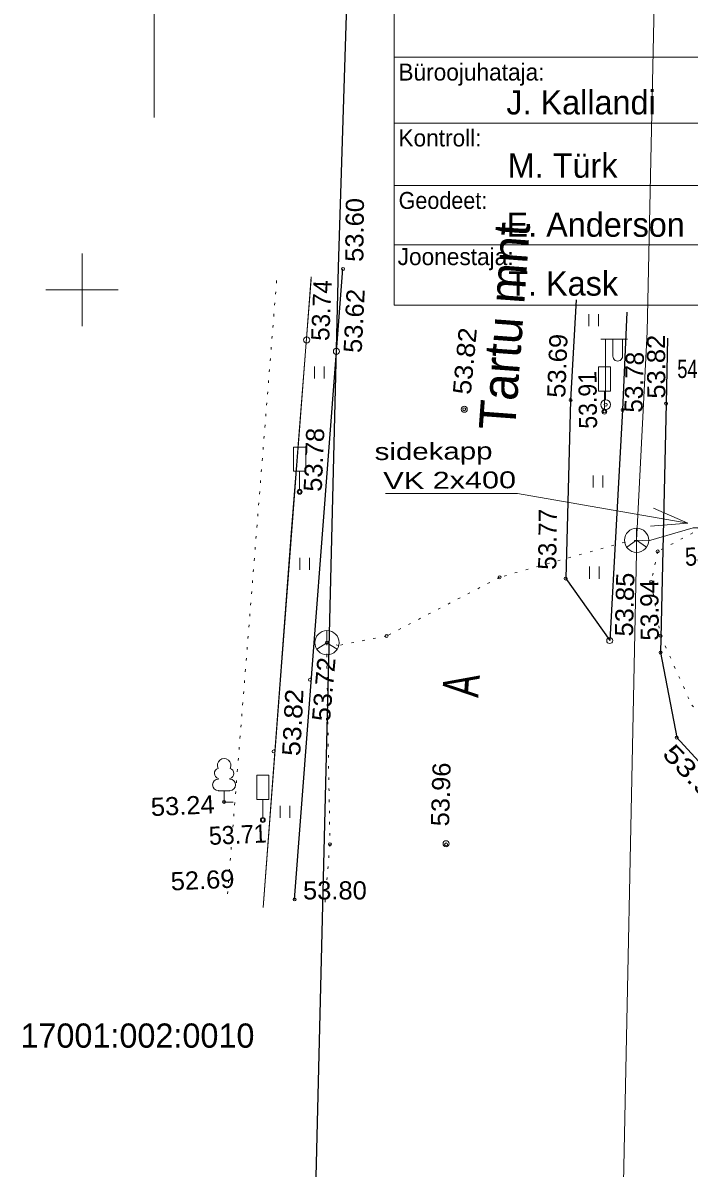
# Model space of a CAD drawing. Extents: x 641063 to 641519, y 6456540 to 6457208.
# Drawn here: x 641397.56 to 641425.08, y 6456913.74 to 6456961.02 of the extents above; entities that cross this region are included whole.
import ezdxf
from ezdxf.enums import TextEntityAlignment as Align

# ---------------------------------------------------------------- set-up
doc = ezdxf.new("R2010")
doc.units = 0
doc.header["$LTSCALE"] = 0.3
doc.linetypes.add('DOTTED', pattern=[1.5, 0.3, -1.2])
for name, color, linetype, lineweight in [('16', 7, 'Continuous', 13), ('17', 7, 'Continuous', 13), ('20', 7, 'Continuous', 13), ('26', 7, 'Continuous', 13), ('30', 7, 'Continuous', 25), ('40', 7, 'Continuous', 25), ('41', 7, 'Continuous', 13), ('42', 7, 'Continuous', 13), ('44', 7, 'Continuous', 13), ('59', 7, 'Continuous', 13), ('61', 7, 'Continuous', 13), ('62', 7, 'Continuous', 13), ('63', 7, 'Continuous', 13)]:
    doc.layers.add(name, color=color, linetype=linetype, lineweight=lineweight)
doc.layers.add('58', color=7, linetype='Continuous')

msp = doc.modelspace()

# ---------------------------------------------------------------- linework, layer by layer
at = {"layer": '16'}
for p, q in [((641422.91, 6456939.66), (641423.32, 6456939.38)), ((641410.12, 6456935.43), (641410.54, 6456935.16))]:
    msp.add_line(p, q, dxfattribs=at)
for points in [[(641422.91, 6456940.16), (641422.91, 6456939.66), (641422.5, 6456939.38)], [(641410.12, 6456935.93), (641410.12, 6456935.43), (641409.7, 6456935.16)]]:
    msp.add_lwpolyline(points, dxfattribs=at)
for centre in [(641422.91, 6456939.66), (641410.12, 6456935.43)]:
    msp.add_circle(centre, 0.5, dxfattribs=at)
at = {"layer": '17'}
for points in [[(641422.91, 6456939.66), (641422.93, 6456940.16), (641423.34, 6456948.27), (641424.84, 6457017.83), (641424.85, 6457018.33)], [(641422.91, 6456939.66), (641423.4, 6456939.63), (641425.24, 6456940.17), (641425.54, 6456940.17)], [(641422.91, 6456939.66), (641422.91, 6456939.16), (641419.19, 6456758.98), (641418.45, 6456728.84), (641417.92, 6456706.43), (641417.57, 6456692.7), (641417.53, 6456692.35), (641417.52, 6456691.85)]]:
    msp.add_lwpolyline(points, dxfattribs=at)
at = {"layer": '17', "linetype": 'DOTTED'}
for points in [[(641425.54, 6456940.17), (641425.23, 6456939.96), (641423.78, 6456939.2), (641423.51, 6456937.94), (641423.9, 6456935.72), (641425.19, 6456932.85), (641432.75, 6456925.02), (641447.05, 6456915.26)], [(641422.91, 6456939.66), (641422.41, 6456939.58), (641417.25, 6456938.13), (641412.58, 6456935.71), (641410.6, 6456935.32), (641410.12, 6456935.43)], [(641410.12, 6456935.43), (641410.11, 6456934.93), (641410.24, 6456927.11), (641410.02, 6456924.5)]]:
    msp.add_lwpolyline(points, dxfattribs=at)
at = {"layer": '20'}
for p, q in [((641421.43, 6456947.96), (641422.53, 6456947.96)), ((641421.63, 6456947.96), (641421.63, 6456945.46)), ((641421.93, 6456947.96), (641421.93, 6456947.26)), ((641422.33, 6456947.96), (641422.33, 6456947.26))]:
    msp.add_line(p, q, dxfattribs=at)
msp.add_circle((641421.63, 6456945.26), 0.2, dxfattribs=at)
msp.add_arc((641422.13, 6456947.26), 0.2, 179.9393, 0.0607, dxfattribs=at)
at = {"layer": '26'}
for p, q in [((641421.83, 6456946.82), (641421.83, 6456945.82)), ((641421.33, 6456945.82), (641421.83, 6456945.82)), ((641421.58, 6456945.82), (641421.58, 6456945.07)), ((641409.24, 6456943.51), (641409.24, 6456942.51)), ((641408.74, 6456942.51), (641409.24, 6456942.51)), ((641408.99, 6456942.51), (641408.99, 6456941.76)), ((641407.72, 6456929.96), (641407.72, 6456928.96)), ((641407.22, 6456928.96), (641407.72, 6456928.96)), ((641407.47, 6456928.96), (641407.47, 6456928.21))]:
    msp.add_line(p, q, dxfattribs=at)
for points in [[(641421.83, 6456946.82), (641421.33, 6456946.82), (641421.33, 6456945.82)], [(641409.24, 6456943.51), (641408.74, 6456943.51), (641408.74, 6456942.51)], [(641407.72, 6456929.96), (641407.22, 6456929.96), (641407.22, 6456928.96)]]:
    msp.add_lwpolyline(points, dxfattribs=at)
for centre in [(641421.58, 6456944.97), (641408.99, 6456941.66), (641407.47, 6456928.11)]:
    msp.add_circle(centre, 0.1, dxfattribs=at)
at = {"layer": '30'}
msp.add_line((641408.78, 6456924.83), (641410.78, 6456950.86), dxfattribs=at)
for points in [[(641420.41, 6456949.58), (641420.18, 6456945.45), (641419.98, 6456938.08), (641421.8, 6456935.52)], [(641422.5, 6456949.08), (641422.33, 6456945.04), (641421.8, 6456935.52)], [(641424.19, 6456948), (641424.13, 6456945.3), (641423.9, 6456935.02), (641424.57, 6456931.51), (641428.63, 6456927.08), (641445.85, 6456915.43)]]:
    msp.add_lwpolyline(points, dxfattribs=at)
at = {"layer": '40'}
msp.add_lwpolyline([(641405.52, 6456744.08), (641410.59, 6456950.93), (641414.48, 6457073.3), (641423.13, 6457116.8)], dxfattribs=at)
at = {"layer": '41'}
for p, q in [((641420.93, 6456948.5), (641420.93, 6456949)), ((641421.33, 6456948.5), (641421.33, 6456949)), ((641409.61, 6456946.34), (641409.61, 6456946.84)), ((641410.01, 6456946.34), (641410.01, 6456946.84)), ((641421.11, 6456941.84), (641421.11, 6456942.34)), ((641421.51, 6456941.84), (641421.51, 6456942.34)), ((641409, 6456938.44), (641409, 6456938.94)), ((641409.4, 6456938.44), (641409.4, 6456938.94)), ((641420.97, 6456938.07), (641420.97, 6456938.57)), ((641421.37, 6456938.07), (641421.37, 6456938.57)), ((641408.18, 6456928.2), (641408.18, 6456928.7)), ((641408.58, 6456928.2), (641408.58, 6456928.7))]:
    msp.add_line(p, q, dxfattribs=at)
at = {"layer": '42', "linetype": 'DOTTED'}
msp.add_line((641408.04, 6456950.38), (641405.99, 6456924.8), dxfattribs=at)
at = {"layer": '42'}
msp.add_line((641407.48, 6456924.5), (641409.47, 6456950.54), dxfattribs=at)
msp.add_lwpolyline([(641407.48, 6456924.5), (641408.64, 6456939.96), (641409.46, 6456950.42)], dxfattribs=at)
at = {"layer": '44'}
for p, q in [((641405.63, 6456929.83), (641405.63, 6456929.8)), ((641406.11, 6456929.83), (641406.11, 6456929.8)), ((641406.11, 6456929.32), (641405.63, 6456929.32))]:
    msp.add_line(p, q, dxfattribs=at)
msp.add_lwpolyline([(641406.25, 6456928.85), (641405.87, 6456928.85), (641405.87, 6456929.32)], dxfattribs=at)
for centre, radius, start, end in [((641405.87, 6456930.37), 0.277, 332.5799, 207.4201), ((641405.68, 6456930.037), 0.212, 105.2441, 257.079), ((641406.06, 6456930.037), 0.212, 282.921, 74.7559), ((641405.632, 6456929.562), 0.237, 90, 270), ((641406.108, 6456929.562), 0.237, 270, 90)]:
    msp.add_arc(centre, radius, start, end, dxfattribs=at)
at = {"layer": '59'}
for centre in [(641409.28, 6456947.93), (641410.51, 6456947.46), (641415.79, 6456945.07), (641421.8, 6456935.52), (641415.04, 6456927.13)]:
    msp.add_circle(centre, 0.125, dxfattribs=at)
at = {"layer": '61'}
for p, q in [((641412.89, 6456973.4), (641412.89, 6456949.36)), ((641412.89, 6456959.6), (641501.89, 6456959.6)), ((641412.89, 6456956.88), (641449.32, 6456956.88)), ((641412.89, 6456954.31), (641449.32, 6456954.31)), ((641412.89, 6456951.86), (641449.32, 6456951.86)), ((641412.89, 6456949.36), (641501.89, 6456949.36))]:
    msp.add_line(p, q, dxfattribs=at)
msp.add_lwpolyline([(641412.89, 6456949.36), (641501.89, 6456949.36), (641501.89, 6457083.8), (641412.89, 6457083.8)], close=True, dxfattribs=at)
for points in [[(641425.03, 6456940.37), (641417.99, 6456941.59), (641412.54, 6456941.59)], [(641423.61, 6456940.98), (641425.03, 6456940.37), (641423.49, 6456940.24)]]:
    msp.add_lwpolyline(points, dxfattribs=at)
at = {"layer": '62'}
for centre in [(641410.78, 6456950.86), (641420.18, 6456945.45), (641421.63, 6456945.26), (641424.13, 6456945.3), (641415.79, 6456945.07), (641421.58, 6456944.98), (641422.33, 6456945.04), (641408.99, 6456941.66), (641423.78, 6456939.2), (641417.25, 6456938.13), (641419.98, 6456938.08), (641423.51, 6456937.94), (641412.58, 6456935.71), (641423.9, 6456935.72), (641410.12, 6456935.43), (641423.9, 6456935.02), (641409.42, 6456933.9), (641424.57, 6456931.51), (641407.92, 6456930.94), (641405.87, 6456928.86), (641407.47, 6456928.11), (641410.24, 6456927.11), (641415.04, 6456927.1), (641408.78, 6456924.83)]:
    msp.add_circle(centre, 0.0625, dxfattribs=at)
at = {"layer": '63'}
for p, q in [((641402.98, 6456973.32), (641402.98, 6456957.11)), ((641400, 6456950), (641400, 6456951.5)), ((641400, 6456950), (641398.5, 6456950)), ((641400, 6456950), (641401.5, 6456950)), ((641400, 6456950), (641400, 6456948.5))]:
    msp.add_line(p, q, dxfattribs=at)

# ---------------------------------------------------------------- texts
at = {"layer": '30', "width": 0.7}
msp.add_text('A', height=1.5, rotation=85.82, dxfattribs=at).set_placement((641416.404, 6456933.615), align=Align.CENTER)
at = {"layer": '58'}
msp.add_text('17001:002:0010', height=1, dxfattribs=at).set_placement((641402.29, 6456918.71), align=Align.CENTER)
at = {"layer": '59'}
for s, height, rotation, width, p in [('53.60', 0.7499, 89.353, 1.05, (641411.62, 6456951.15)), ('53.62', 0.75, 87.123, 1.05, (641411.55, 6456947.38)), ('53.82', 0.75, 84.693, 1.1, (641416.06, 6456945.65)), ('53.69', 0.75, 87.779, 1.05, (641419.96, 6456945.53)), ('53.82', 0.7499, 90.375, 1.05, (641424.1, 6456945.51)), ('53.91', 0.75, 90.724, 0.95, (641421.28, 6456944.27)), ('53.78', 0.75, 87.502, 1.05, (641409.9, 6456941.65)), ('54.19', 0.75, 2.563, 0.9, (641424.92, 6456938.6)), ('53.85', 0.75, 88.677, 1.05, (641422.76, 6456935.68)), ('53.72', 0.7499, 84.806, 1.05, (641410.24, 6456932.16)), ('53.82', 0.7499, 87.053, 1.1, (641409.01, 6456930.74)), ('53.96', 0.75, 313.832, 1.3, (641423.93, 6456930.8)), ('53.96', 0.7499, 88.411, 1.05, (641415.16, 6456927.84)), ('53.24', 0.75, 2.563, 1.05, (641402.86, 6456928.27)), ('53.71', 0.75, 2.563, 0.95, (641405.26, 6456927.08)), ('52.69', 0.75, 2.563, 1.05, (641403.68, 6456925.2))]:
    msp.add_text(s, height=height, rotation=rotation, dxfattribs=dict(at, width=width)).set_placement(p)
for s, height, rotation, p in [('53.74', 0.75, 87.593, (641410.21, 6456947.88)), ('53.78', 0.75, 88.451, (641423.15, 6456944.92)), ('53.77', 0.7499, 89.352, (641419.59, 6456938.44)), ('53.94', 0.7499, 90.573, (641423.83, 6456935.52))]:
    msp.add_text(s, height=height, rotation=rotation, dxfattribs=at).set_placement(p)
for s, width, p in [('54.11', 0.75, (641424.59, 6456946.36)), ('53.80', 1.05, (641409.13, 6456924.83))]:
    msp.add_text(s, height=0.75, dxfattribs=dict(at, width=width)).set_placement(p)
at = {"layer": '61'}
for s, height, p in [('Büroojuhataja:', 0.7, (641413.07, 6456958.64)), ('J. Kallandi', 1, (641417.53, 6456957.24)), ('Kontroll:', 0.7, (641413.07, 6456955.92)), ('M. Türk', 1, (641417.59, 6456954.63)), ('E. Anderson', 1, (641417.54, 6456952.19)), ('Joonestaja:', 0.7, (641413.04, 6456951.02)), ('T. Kask', 1, (641417.61, 6456949.76))]:
    msp.add_text(s, height=height, dxfattribs=at).set_placement(p)
at = {"layer": '61', "width": 0.95}
msp.add_text('Geodeet:', height=0.7, dxfattribs=at).set_placement((641413.08, 6456953.34))
at = {"layer": '61'}
for s, width, p in [('sidekapp', 1.3, (641412.09, 6456942.97)), (' VK 2x400', 1.35, (641412.1, 6456941.77))]:
    msp.add_text(s, height=0.7, rotation=0.374, dxfattribs=dict(at, width=width)).set_placement(p)
at = {"layer": '62'}
msp.add_text('Tartu mnt', height=1.5, rotation=85.82, dxfattribs=at).set_placement((641418.197, 6456948.445), align=Align.CENTER)

doc.saveas('drawing.dxf')
